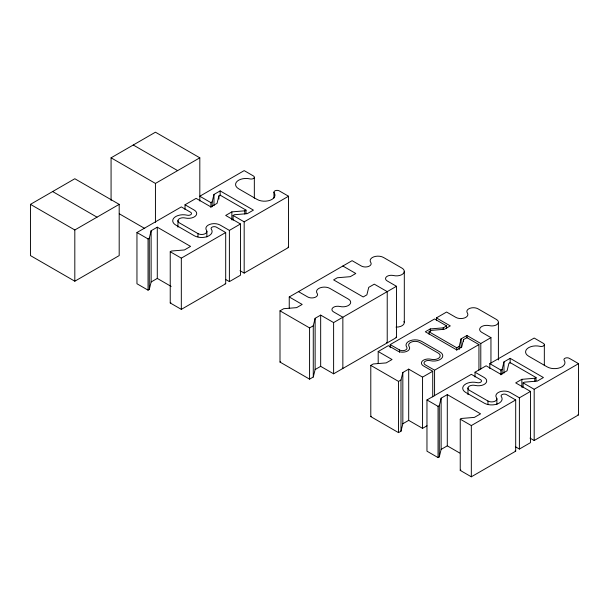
<?xml version="1.0" encoding="UTF-8"?>
<svg xmlns="http://www.w3.org/2000/svg" width="609" height="609" viewBox="0 0 609 609"><rect width="100%" height="100%" fill="white"/><g stroke="black" fill="none" stroke-linecap="round" stroke-linejoin="round"><path stroke-width="0.91" d="M177.957 227.187L177.957 220.542M254.334 198.252L254.334 177.379M404.307 322.542L404.307 271.309M467.963 394.617L467.963 387.979M149.281 289.45L149.281 238.218L151.131 230.742L157.289 227.187L190.564 246.401L184.405 249.956L171.464 251.022L170.231 251.738L170.231 302.97L181.322 309.372L225.695 283.756L225.695 232.524L216.446 227.187A3.136 1.812 0 0 0 212.488 226.959A3.136 1.812 0 0 0 211.331 229.159A10.46 6.037 0 0 1 207.463 236.482A10.46 6.037 0 0 1 194.263 235.729L175.78 225.056A10.46 6.037 0 0 1 174.471 217.436A10.46 6.037 0 0 1 187.153 215.198A3.136 1.812 0 0 0 190.96 214.528A3.136 1.812 0 0 0 190.564 212.244L181.322 206.908L136.956 232.524L136.956 283.756L148.048 290.158L149.281 289.45L151.131 281.975L151.131 230.742M212.138 206.733L212.138 201.929L213.98 194.454L220.146 190.899L253.42 210.113L247.262 213.668L234.32 214.733L233.087 215.449L233.087 220.252M246.028 213.31L246.028 210.113L220.146 195.169L218.913 195.877L217.063 203.353L210.904 206.908L196.113 198.367L185.022 204.776L185.022 209.58M313.277 377.017L313.277 325.785L315.127 318.309L320.669 315.112L333.61 322.58L396.467 286.291L396.467 337.523L333.61 373.812L320.669 366.344L315.127 369.541L313.277 377.017L309.578 379.148L280.003 362.073L280.003 310.841L283.695 308.702L296.636 307.636L302.186 304.439L289.245 296.964L289.245 308.169M378.189 363.527L378.189 351.522L392.051 359.523L386.197 362.903L373.256 363.969L370.79 365.392L370.79 416.625L398.522 432.634L400.988 431.21L400.988 379.978L402.838 372.51L408.692 369.13L422.555 377.131L432.725 371.262L432.725 396.878M400.988 431.21L402.838 423.742L402.838 372.51M439.287 456.879L439.287 405.647L441.129 398.179L447.295 394.617L480.57 413.831L474.411 417.386L461.47 418.459L460.237 419.167L460.237 470.399L471.328 476.801L515.694 451.185L515.694 399.953L506.452 394.617A3.136 1.812 0 0 0 502.494 394.396A3.136 1.812 0 0 0 501.336 396.588A10.46 6.037 0 0 1 497.462 403.912A10.46 6.037 0 0 1 484.269 403.158L465.778 392.485A10.46 6.037 0 0 1 464.477 384.865A10.46 6.037 0 0 1 477.159 382.635A3.136 1.812 0 0 0 480.965 381.965A3.136 1.812 0 0 0 480.57 379.673L471.328 374.337L426.962 399.953L426.962 451.185L438.054 457.595L439.287 456.879L441.129 449.412L441.129 398.179M459.216 349.558L459.216 346.361L461.066 338.886L466.92 335.506L480.79 343.514L490.953 337.645L490.953 363.261M478.94 370.196L478.94 344.58L466.92 337.645L463.533 339.601L461.683 347.069L456.758 349.916L425.326 331.776L430.259 328.929L443.2 327.863L446.587 325.906L446.587 328.304M502.136 374.162L502.136 369.358L503.986 361.891L510.152 358.328L543.426 377.542L537.26 381.097L524.326 382.17L523.093 382.878L523.093 387.682M30.45 204.358L74.816 178.742L119.189 204.358L119.189 255.59L74.816 281.206L30.45 255.59L30.45 204.358L74.816 229.974L119.189 204.358M111.074 200.506L111.074 157.815L155.44 132.199L199.813 157.815L199.813 201.039M111.074 157.815L155.44 183.431L199.813 157.815M136.956 232.524L148.048 238.926L149.281 238.218M240.022 270.678L244.179 273.083L288.544 247.467L288.544 196.235L279.303 190.899A3.136 1.812 0 0 0 275.344 190.67A3.136 1.812 0 0 0 274.187 192.87A10.46 6.037 0 0 1 270.312 200.194A10.46 6.037 0 0 1 257.12 199.44L238.629 188.767A10.46 6.037 0 0 1 237.327 181.147A10.46 6.037 0 0 1 250.01 178.909A3.136 1.812 0 0 0 253.816 178.239A3.136 1.812 0 0 0 253.42 175.955L244.179 170.619L199.813 196.235L210.904 202.637L212.138 201.929M246.028 210.113L244.795 210.821L231.854 211.886L225.695 215.449L240.479 223.983L240.479 275.215L229.387 281.624L225.924 279.622M170.231 251.738L181.322 258.14L225.695 232.524M185.022 204.776L194.263 210.113A8.366 4.826 0 0 1 195.306 216.203A8.366 4.826 0 0 1 185.166 217.992A5.23 3.022 0 0 0 178.825 219.111A5.23 3.022 0 0 0 179.472 222.917L197.963 233.59A5.23 3.022 0 0 0 204.563 233.97A5.23 3.022 0 0 0 206.497 230.309A8.366 4.826 0 0 1 209.587 224.447A8.366 4.826 0 0 1 220.146 225.056L229.387 230.392L240.479 223.983M233.087 215.449L244.179 221.851L288.544 196.235M151.131 281.975L157.289 278.42L171.159 286.428M170.231 302.97L170.847 302.612M289.245 296.964L352.101 260.675L361.343 266.011A5.755 3.319 0 0 0 368.597 266.43A5.755 3.319 0 0 0 370.729 262.403A7.841 4.529 0 0 1 373.629 256.907A7.841 4.529 0 0 1 383.525 257.478L402.009 268.15A7.841 4.529 0 0 1 402.991 273.86A7.841 4.529 0 0 1 393.483 275.534A5.755 3.319 0 0 0 386.502 276.768A5.755 3.319 0 0 0 387.225 280.955L396.467 286.291M280.003 310.841L309.578 327.916L313.277 325.785M280.003 362.073L280.696 361.67M378.189 351.522L388.352 345.646L397.601 350.982A7.057 4.073 0 0 0 406.507 351.492A7.057 4.073 0 0 0 409.119 346.551A6.539 3.776 0 0 1 411.532 341.976A6.539 3.776 0 0 1 419.784 342.448L438.267 353.121A6.539 3.776 0 0 1 439.089 357.879A6.539 3.776 0 0 1 431.157 359.28A7.057 4.073 0 0 0 422.6 360.787A7.057 4.073 0 0 0 423.476 365.925L432.725 371.262M390.202 347.785L390.202 344.58L434.575 318.964L446.587 325.906M436.417 320.296L436.417 317.898L446.587 312.029L455.829 317.365A7.057 4.073 0 0 0 464.736 317.875A7.057 4.073 0 0 0 467.347 312.935A6.539 3.776 0 0 1 469.767 308.352A6.539 3.776 0 0 1 478.012 308.824L496.502 319.497A6.539 3.776 0 0 1 497.317 324.262A6.539 3.776 0 0 1 489.392 325.655A7.057 4.073 0 0 0 480.828 327.162A7.057 4.073 0 0 0 481.711 332.308L490.953 337.645M429.025 334.174L429.025 331.776L431.492 330.352L444.433 329.286L450.287 325.906L436.417 317.898M370.79 365.392L398.522 381.401L400.988 379.978M429.025 331.776L456.758 347.785L459.216 346.361M390.202 344.58L399.443 349.916A4.446 2.565 0 0 0 405.054 350.236A4.446 2.565 0 0 0 406.698 347.122A9.15 5.283 0 0 1 410.085 340.72A9.15 5.283 0 0 1 421.634 341.383L440.117 352.055A9.15 5.283 0 0 1 441.259 358.716A9.15 5.283 0 0 1 430.16 360.673A4.446 2.565 0 0 0 424.77 361.624A4.446 2.565 0 0 0 425.326 364.86L434.575 370.196L478.94 344.58M370.79 416.625L371.406 416.267M475.028 377.009L475.028 372.206L486.119 365.803L500.902 374.337L507.069 370.782L508.918 363.314L510.152 362.599L536.034 377.542L536.034 380.747M489.811 368.468L489.811 363.664L534.184 338.048L543.426 343.385A3.136 1.812 0 0 1 543.814 345.676A3.136 1.812 0 0 1 540.016 346.346A10.46 6.037 0 0 0 527.333 348.576A10.46 6.037 0 0 0 528.635 356.196L547.126 366.869A10.46 6.037 0 0 0 560.318 367.623A10.46 6.037 0 0 0 564.185 360.3A3.136 1.812 0 0 1 565.35 358.107A3.136 1.812 0 0 1 569.308 358.328L578.55 363.664L578.55 414.896L534.184 440.513L530.02 438.115M402.838 423.742L408.692 420.362L422.555 428.363L427 425.798M426.962 399.953L438.054 406.363L439.287 405.647M489.811 363.664L500.902 370.074L502.136 369.358M536.034 377.542L534.801 378.258L521.86 379.323L515.694 382.878L530.485 391.42L530.485 442.652L519.393 449.054L515.351 446.717M460.237 419.167L471.328 425.569L515.694 399.953M475.028 372.206L484.269 377.542A8.366 4.826 0 0 1 485.312 383.64A8.366 4.826 0 0 1 475.165 385.421A5.23 3.022 0 0 0 468.823 386.54A5.23 3.022 0 0 0 469.478 390.354L487.969 401.026A5.23 3.022 0 0 0 494.561 401.4A5.23 3.022 0 0 0 496.495 397.738A8.366 4.826 0 0 1 499.593 391.884A8.366 4.826 0 0 1 510.152 392.485L519.393 397.822L530.485 391.42M523.093 382.878L534.184 389.28L578.55 363.664M441.129 449.412L447.295 445.849L459.772 453.058M460.237 470.399L460.853 470.041M133.257 145.003L177.63 170.619M342.852 266.011L355.793 273.487L350.251 276.684L337.31 277.757L333.61 279.889L363.192 296.964L366.884 294.832L368.734 287.357L374.284 284.159L387.225 291.627L387.225 342.859L386.411 342.395M287.966 247.132L288.544 247.467M577.971 414.569L578.55 414.896M395.888 337.188L396.467 337.523M298.486 291.627L307.728 296.964A5.755 3.319 0 0 0 314.99 297.382A5.755 3.319 0 0 0 317.114 293.355A7.841 4.529 0 0 1 320.014 287.859A7.841 4.529 0 0 1 329.911 288.43L348.401 299.103A7.841 4.529 0 0 1 349.383 304.812A7.841 4.529 0 0 1 339.868 306.487A5.755 3.319 0 0 0 332.895 307.72A5.755 3.319 0 0 0 333.61 311.907L342.852 317.243L342.852 368.475L342.273 368.141M119.288 213.789L144.759 228.489M225.117 283.421L225.695 283.756M515.115 450.858L515.694 451.185M52.633 191.553L96.998 217.169M544.332 344.816L544.332 365.682M534.801 378.258L534.801 381.455M534.184 389.28L534.184 440.513M521.86 379.323L521.86 387.324M519.393 397.822L519.393 449.054M510.152 358.328L510.152 363.131M503.986 361.891L503.986 373.096M500.902 370.074L500.902 374.878M498.398 322.466L498.398 359.98M496.883 398.712L496.883 404.406M487.969 401.026L487.969 404.224M480.79 343.514L480.79 369.13M471.328 425.569L471.328 476.801M466.92 335.506L466.92 337.911M463.533 339.601L463.533 341.2M461.066 338.886L461.066 347.693M456.758 347.785L456.758 350.183M447.295 394.617L447.295 445.849M443.2 327.863L443.2 329.461M438.054 406.363L438.054 457.595M434.575 370.196L434.575 395.812M430.259 328.929L430.259 331.326M422.555 377.131L422.555 428.363M408.692 369.13L408.692 420.362M399.443 349.916L399.443 352.322M398.522 381.401L398.522 432.634M333.61 322.58L333.61 373.812M320.669 315.112L320.669 366.344M315.127 318.309L315.127 369.541M309.578 327.916L309.578 379.148M273.951 192.284L273.951 197.978M244.795 210.821L244.795 214.025M244.179 221.851L244.179 273.083M231.854 211.886L231.854 219.895M229.387 230.392L229.387 281.624M220.146 190.899L220.146 195.702M218.913 195.877L218.913 199.082M213.98 194.454L213.98 205.667M210.904 202.637L210.904 207.441M206.877 231.283L206.877 236.977M197.963 233.59L197.963 236.794M181.322 258.14L181.322 309.372M157.289 227.187L157.289 278.42M155.44 183.431L155.44 222.323M148.048 238.926L148.048 290.158M74.816 229.974L74.816 281.206M404.011 321.346A7.841 4.529 0 0 1 396.01 327.102"/></g></svg>
